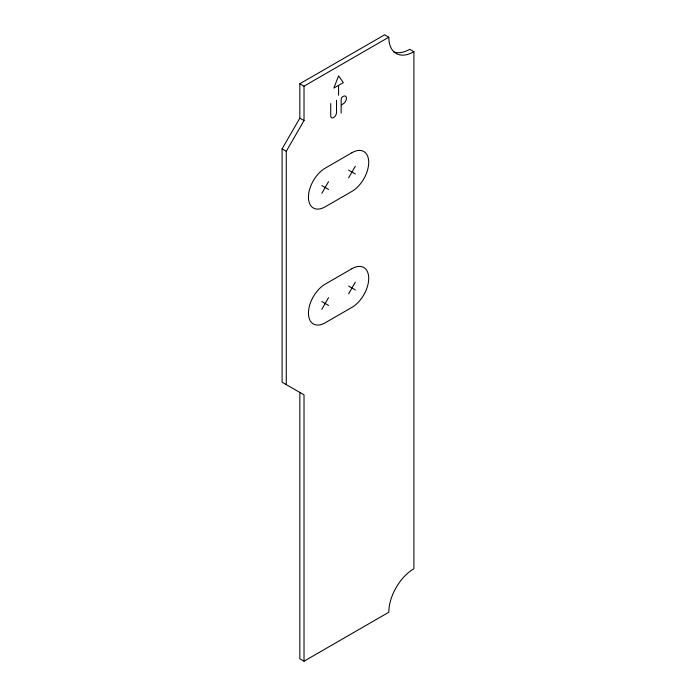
<?xml version="1.0" encoding="UTF-8"?>
<svg xmlns="http://www.w3.org/2000/svg" width="696" height="696" viewBox="0 0 696 696"><rect width="100%" height="100%" fill="white"/><g stroke="black" fill="none" stroke-linecap="round" stroke-linejoin="round"><path stroke-width="1.04" d="M304.022 661.2L304.022 394.858L282.089 382.2L282.089 148.874L299.837 118.146L299.837 83.746L384.618 34.8L388.803 37.219A35.513 20.497 -60 0 0 413.911 51.713L413.911 568.763A35.513 20.497 -60 0 0 388.803 612.254L304.022 661.2L299.837 658.781L299.837 392.44M286.274 384.61L286.274 151.293L304.022 120.565L304.022 86.165L388.803 37.219M321.848 193.297L328.538 181.7M348.626 177.837L355.325 166.24M321.848 309.268L328.538 297.671M348.626 293.808L355.325 282.211M338.247 85.547L333.845 88.096L338.587 75.873L343.328 82.615L338.587 85.356L338.587 95.204M341.492 104.844L343.224 103.843A4.567 2.636 -60 0 0 346.451 98.258A4.567 2.636 -60 0 0 343.224 96.387L342.728 96.674A2.218 1.279 -60 0 0 341.162 99.389L341.162 113.039M413.911 51.713L409.726 49.294A35.513 20.497 -60 0 1 393.779 51.904M299.837 83.746L304.022 86.165M299.837 118.146L304.022 120.565M348.626 170.102L355.325 173.965M282.089 148.874L286.274 151.293M321.848 185.562L328.538 189.434M348.626 286.073L355.325 289.945M321.848 301.542L328.538 305.405M336.507 100.267L336.507 112.552A4.098 2.366 -60 0 1 333.619 117.572A4.098 2.366 -60 0 1 330.722 115.893L330.722 103.608M351.976 152.702L325.189 168.171A23.673 13.668 -60 0 0 308.45 197.159A23.673 13.668 -60 0 0 325.189 206.825L351.976 191.365A23.673 13.668 -60 0 0 368.715 162.368A23.673 13.668 -60 0 0 351.976 152.702M351.976 268.682L325.189 284.142A23.673 13.668 -60 0 0 308.45 313.139A23.673 13.668 -60 0 0 325.189 322.796L351.976 307.336A23.673 13.668 -60 0 0 368.715 278.348A23.673 13.668 -60 0 0 351.976 268.682"/></g></svg>
